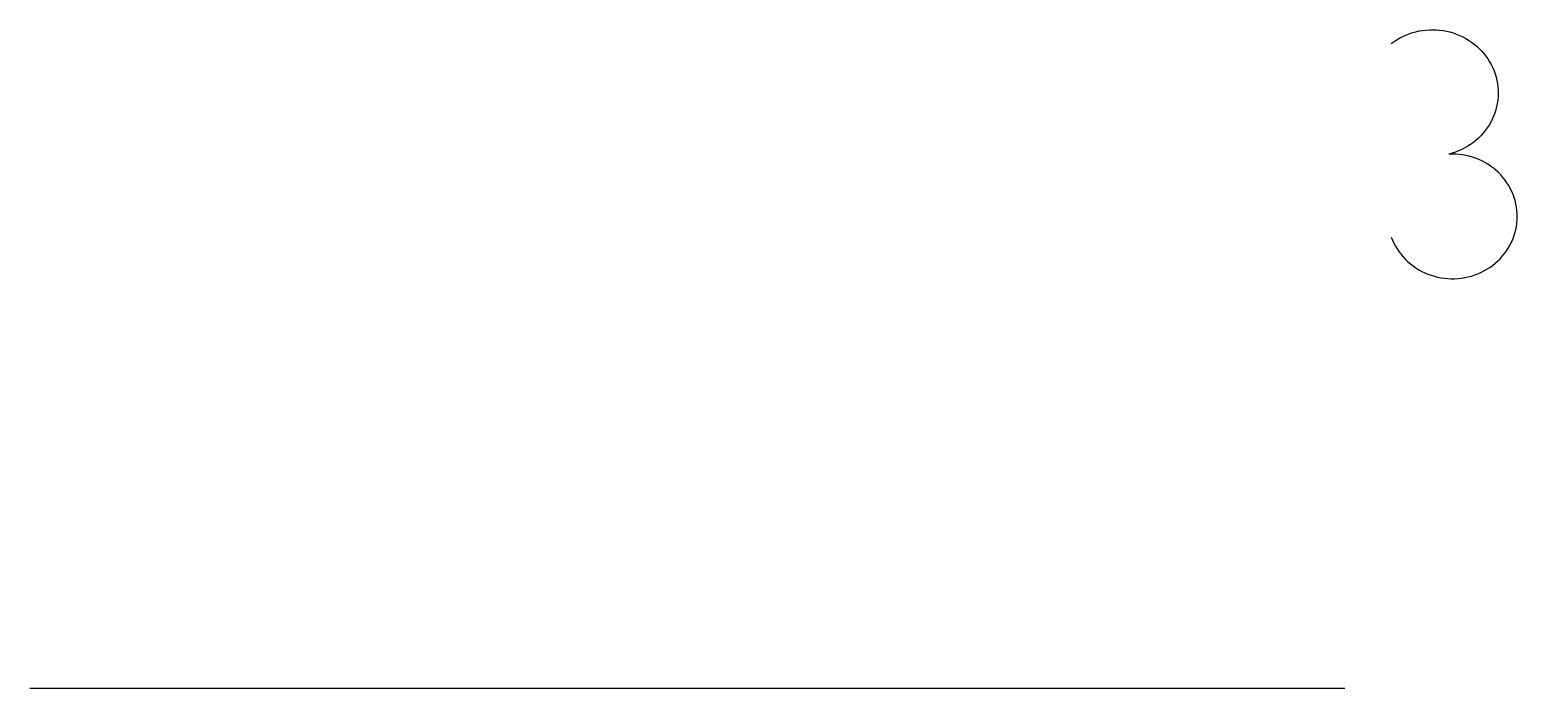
# Model space of a CAD drawing. Extents: x 8646 to 18206, y -17605 to -192.
# Drawn here: x 11147.658 to 11150.404, y -9038.353 to -9037.136 of the extents above; entities that cross this region are included whole.
import ezdxf

# ---------------------------------------------------------------- set-up
doc = ezdxf.new("R2010")
doc.units = 0
doc.layers.get('0').update_dxf_attribs({"linetype": 'CONTINUOUS'})

msp = doc.modelspace()

# ---------------------------------------------------------------- linework, layer by layer
at = {"color": 8, "linetype": 'CONTINUOUS'}
for p, q in [((11150.2107, -9037.1418), (11150.2169, -9037.1401)), ((11150.2169, -9037.1401), (11150.2231, -9037.1387)), ((11150.2231, -9037.1387), (11150.2293, -9037.1377)), ((11150.2293, -9037.1377), (11150.2356, -9037.1369)), ((11150.2356, -9037.1369), (11150.242, -9037.1365)), ((11150.242, -9037.1365), (11150.2484, -9037.1364)), ((11150.2484, -9037.1364), (11150.2547, -9037.1366)), ((11150.2547, -9037.1366), (11150.261, -9037.1371)), ((11150.261, -9037.1371), (11150.2673, -9037.1378)), ((11150.2673, -9037.1378), (11150.2736, -9037.1391)), ((11150.2736, -9037.1391), (11150.2798, -9037.1405)), ((11150.1717, -9037.1619), (11150.1767, -9037.1583)), ((11150.1767, -9037.1583), (11150.182, -9037.1548)), ((11150.182, -9037.1548), (11150.1874, -9037.1516)), ((11150.1874, -9037.1516), (11150.1931, -9037.1488)), ((11150.1931, -9037.1488), (11150.1988, -9037.1462)), ((11150.1988, -9037.1462), (11150.2047, -9037.1439)), ((11150.2047, -9037.1439), (11150.2107, -9037.1418)), ((11150.2798, -9037.1405), (11150.2859, -9037.1423)), ((11150.2859, -9037.1423), (11150.2919, -9037.1444)), ((11150.2919, -9037.1444), (11150.2977, -9037.1468)), ((11150.2977, -9037.1468), (11150.3035, -9037.1495)), ((11150.3035, -9037.1495), (11150.3091, -9037.1524)), ((11150.3091, -9037.1524), (11150.3144, -9037.1557)), ((11150.3144, -9037.1557), (11150.3197, -9037.1591)), ((11150.3197, -9037.1591), (11150.3247, -9037.1629)), ((11150.3247, -9037.1629), (11150.3296, -9037.1669)), ((11150.3296, -9037.1669), (11150.334, -9037.1712)), ((11150.334, -9037.1712), (11150.3384, -9037.1756)), ((11150.3384, -9037.1756), (11150.3425, -9037.1803)), ((11150.3425, -9037.1803), (11150.3464, -9037.1852)), ((11150.3464, -9037.1852), (11150.35, -9037.1903)), ((11150.35, -9037.1903), (11150.3533, -9037.1955)), ((11150.3533, -9037.1955), (11150.3562, -9037.2009)), ((11150.3562, -9037.2009), (11150.3589, -9037.2065)), ((11150.3589, -9037.2065), (11150.3614, -9037.2122)), ((11150.3614, -9037.2122), (11150.3634, -9037.218)), ((11150.3634, -9037.218), (11150.3652, -9037.2238)), ((11150.3652, -9037.2238), (11150.3666, -9037.2299)), ((11150.3666, -9037.2299), (11150.3677, -9037.2358)), ((11150.3677, -9037.2358), (11150.3685, -9037.242)), ((11150.3685, -9037.242), (11150.369, -9037.2479)), ((11150.369, -9037.2479), (11150.369, -9037.2542)), ((11150.3674, -9037.2724), (11150.3661, -9037.2784)), ((11150.3683, -9037.2663), (11150.3674, -9037.2724)), ((11150.3688, -9037.2602), (11150.3683, -9037.2663)), ((11150.369, -9037.2542), (11150.3688, -9037.2602)), ((11150.3582, -9037.3016), (11150.3553, -9037.3071)), ((11150.3606, -9037.296), (11150.3582, -9037.3016)), ((11150.3628, -9037.2902), (11150.3606, -9037.296)), ((11150.3646, -9037.2843), (11150.3628, -9037.2902)), ((11150.3661, -9037.2784), (11150.3646, -9037.2843)), ((11150.3372, -9037.3321), (11150.3327, -9037.3365)), ((11150.3412, -9037.3274), (11150.3372, -9037.3321)), ((11150.3452, -9037.3226), (11150.3412, -9037.3274)), ((11150.3489, -9037.3177), (11150.3452, -9037.3226)), ((11150.3523, -9037.3124), (11150.3489, -9037.3177)), ((11150.3553, -9037.3071), (11150.3523, -9037.3124)), ((11150.3017, -9037.3578), (11150.296, -9037.3603)), ((11150.3074, -9037.3548), (11150.3017, -9037.3578)), ((11150.3128, -9037.3517), (11150.3074, -9037.3548)), ((11150.3181, -9037.3483), (11150.3128, -9037.3517)), ((11150.3232, -9037.3446), (11150.3181, -9037.3483)), ((11150.3281, -9037.3407), (11150.3232, -9037.3446)), ((11150.3327, -9037.3365), (11150.3281, -9037.3407)), ((11150.284, -9037.3646), (11150.2779, -9037.3663)), ((11150.2842, -9037.3661), (11150.2779, -9037.3663)), ((11150.2901, -9037.3626), (11150.284, -9037.3646)), ((11150.2906, -9037.3662), (11150.2842, -9037.3661)), ((11150.296, -9037.3603), (11150.2901, -9037.3626)), ((11150.2968, -9037.3667), (11150.2906, -9037.3662)), ((11150.3031, -9037.3675), (11150.2968, -9037.3667)), ((11150.3094, -9037.3686), (11150.3031, -9037.3675)), ((11150.3155, -9037.37), (11150.3094, -9037.3686)), ((11150.3215, -9037.3716), (11150.3155, -9037.37)), ((11150.3274, -9037.3738), (11150.3215, -9037.3716)), ((11150.3333, -9037.376), (11150.3274, -9037.3738)), ((11150.339, -9037.3788), (11150.3333, -9037.376)), ((11150.3445, -9037.3815), (11150.339, -9037.3788)), ((11150.3499, -9037.3847), (11150.3445, -9037.3815)), ((11150.3551, -9037.3882), (11150.3499, -9037.3847)), ((11150.3602, -9037.3919), (11150.3551, -9037.3882)), ((11150.3649, -9037.3958), (11150.3602, -9037.3919)), ((11150.3695, -9037.4001), (11150.3649, -9037.3958)), ((11150.3737, -9037.4045), (11150.3695, -9037.4001)), ((11150.3779, -9037.4091), (11150.3737, -9037.4045)), ((11150.3817, -9037.414), (11150.3779, -9037.4091)), ((11150.3852, -9037.419), (11150.3817, -9037.414)), ((11150.3885, -9037.4241), (11150.3852, -9037.419)), ((11150.3915, -9037.4294), (11150.3885, -9037.4241)), ((11150.3942, -9037.435), (11150.3915, -9037.4294)), ((11150.3965, -9037.4406), (11150.3942, -9037.435)), ((11150.3987, -9037.4463), (11150.3965, -9037.4406)), ((11150.4004, -9037.4521), (11150.3987, -9037.4463)), ((11150.4018, -9037.4581), (11150.4004, -9037.4521)), ((11150.4029, -9037.464), (11150.4018, -9037.4581)), ((11150.4037, -9037.4701), (11150.4029, -9037.464)), ((11150.4026, -9037.5003), (11150.4035, -9037.4943)), ((11150.4035, -9037.4943), (11150.4041, -9037.4882)), ((11150.4041, -9037.476), (11150.4037, -9037.4701)), ((11150.4043, -9037.4822), (11150.4041, -9037.476)), ((11150.4041, -9037.4882), (11150.4043, -9037.4822)), ((11150.1717, -9037.5195), (11150.1739, -9037.5252)), ((11150.3933, -9037.5292), (11150.3959, -9037.5236)), ((11150.3959, -9037.5236), (11150.398, -9037.5179)), ((11150.398, -9037.5179), (11150.3999, -9037.5122)), ((11150.3999, -9037.5122), (11150.4014, -9037.5063)), ((11150.4014, -9037.5063), (11150.4026, -9037.5003)), ((11150.1739, -9037.5252), (11150.1765, -9037.5307)), ((11150.1765, -9037.5307), (11150.1794, -9037.5362)), ((11150.1794, -9037.5362), (11150.1825, -9037.5414)), ((11150.1825, -9037.5414), (11150.186, -9037.5465)), ((11150.186, -9037.5465), (11150.1897, -9037.5514)), ((11150.1897, -9037.5514), (11150.1937, -9037.5561)), ((11150.3766, -9037.5548), (11150.3806, -9037.55)), ((11150.3806, -9037.55), (11150.3842, -9037.5451)), ((11150.3842, -9037.5451), (11150.3876, -9037.5399)), ((11150.3876, -9037.5399), (11150.3906, -9037.5347)), ((11150.3906, -9037.5347), (11150.3933, -9037.5292)), ((11150.1937, -9037.5561), (11150.1979, -9037.5606)), ((11150.1979, -9037.5606), (11150.2023, -9037.5649)), ((11150.2023, -9037.5649), (11150.207, -9037.569)), ((11150.207, -9037.569), (11150.212, -9037.5728)), ((11150.212, -9037.5728), (11150.2171, -9037.5763)), ((11150.2171, -9037.5763), (11150.2223, -9037.5797)), ((11150.3428, -9037.5819), (11150.3483, -9037.5787)), ((11150.3483, -9037.5787), (11150.3535, -9037.5754)), ((11150.3535, -9037.5754), (11150.3586, -9037.5717)), ((11150.3586, -9037.5717), (11150.3634, -9037.5678)), ((11150.3634, -9037.5678), (11150.3681, -9037.5637)), ((11150.3681, -9037.5637), (11150.3725, -9037.5594)), ((11150.3725, -9037.5594), (11150.3766, -9037.5548)), ((11150.2223, -9037.5797), (11150.2279, -9037.5827)), ((11150.2279, -9037.5827), (11150.2335, -9037.5854)), ((11150.2335, -9037.5854), (11150.2393, -9037.5878)), ((11150.2393, -9037.5878), (11150.2452, -9037.59)), ((11150.2452, -9037.59), (11150.2512, -9037.5918)), ((11150.2512, -9037.5918), (11150.2573, -9037.5933)), ((11150.2573, -9037.5933), (11150.2635, -9037.5945)), ((11150.2635, -9037.5945), (11150.2697, -9037.5954)), ((11150.2697, -9037.5954), (11150.276, -9037.5961)), ((11150.276, -9037.5961), (11150.2823, -9037.5963)), ((11150.2823, -9037.5963), (11150.2887, -9037.5963)), ((11150.2887, -9037.5963), (11150.2949, -9037.5959)), ((11150.2949, -9037.5959), (11150.3012, -9037.5952)), ((11150.3012, -9037.5952), (11150.3074, -9037.5942)), ((11150.3074, -9037.5942), (11150.3136, -9037.5929)), ((11150.3136, -9037.5929), (11150.3196, -9037.5913)), ((11150.3196, -9037.5913), (11150.3257, -9037.5894)), ((11150.3257, -9037.5894), (11150.3315, -9037.5871)), ((11150.3315, -9037.5871), (11150.3372, -9037.5846)), ((11150.3372, -9037.5846), (11150.3428, -9037.5819)), ((11147.6577, -9038.3528), (11150.0862, -9038.3528))]:
    msp.add_line(p, q, dxfattribs=at)

doc.saveas('drawing.dxf')
